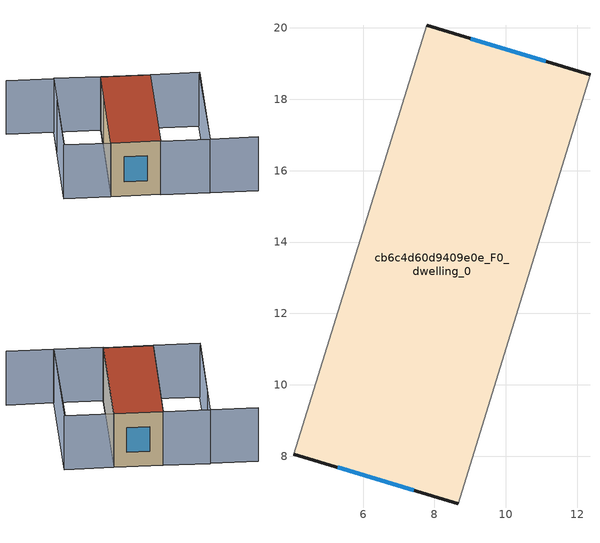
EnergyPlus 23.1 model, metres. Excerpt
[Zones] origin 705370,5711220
cb6c4d60d9409e0e_F0_dwelling_0
 floor ground (EU_floor_Construction): 8.67,6.67 12.36,18.69 7.79,20.07 4.05,8.06 z0
 wall outside (EU_wall_Construction): 7.79,20.07 12.36,18.69 / 8.67,6.67 4.05,8.06 z0:6
 wall adiabatic (EU_wall_Construction): 12.36,18.69 8.67,6.67 / 4.05,8.06 7.79,20.07 z0:6
 window (EU_Window_Construction): 9.02,19.7 11.12,19.06 / 7.42,7.04 5.3,7.69 z1.62:4.38
 roof outside (EU_roof_Construction): 12.36,18.69 8.67,6.67 4.05,8.06 7.79,20.07 z6
shading: 17.64,3.9 13.22,5.21 / 13.22,5.21 16.81,17.3 / -1.01,22.7 3.41,21.36 / 3.41,21.36 -0.24,9.38 / 8.66,6.63 12.36,18.69 / 12.36,18.69 16.92,17.29 / 16.92,17.29 13.22,5.23 / 13.22,5.23 8.66,6.63 / 7.79,20.07 4.05,8.05 / 4.05,8.05 -0.29,9.4 / -0.29,9.4 3.45,21.42 / 3.45,21.42 7.79,20.07 z0:6
[Building]
EU S2 Campaign: North Axis=0; Terrain=City; Solar Distribution=FullExterior
[Site:Location]
London: Latitude=51.5; Longitude=-0.5; Time Zone=0; Elevation=25
[SizingPeriod:WeatherFileDays]
AnnualSizingPeriod: Begin Month=1; Begin Day of Month=1; End Month=12; End Day of Month=31; Day of Week for Start Day=Monday; Use Weather File Daylight Saving Period=No; Use Weather File Rain and Snow Indicators=No
[MATERIAL]
EU_InternalMass_Material: Roughness=MediumRough; Thickness=0.1; Conductivity=1; Density=1800; Specific Heat=900; Thermal Absorptance=0.9; Solar Absorptance=0.7; Visible Absorptance=0.7
[MATERIAL:NOMASS] Roughness=MediumRough; Thermal Absorptance=0.9; Solar Absorptance=0.7; Visible Absorptance=0.7
Name | Thermal Resistance
EU_wall_NoMass | 0.555556
EU_roof_NoMass | 0.510204
EU_floor_NoMass | 1.68919
[WINDOWMATERIAL:SIMPLEGLAZINGSYSTEM]
EU_Window_SimpleGlazing: UFactor=3.96; Solar Heat Gain Coefficient=0.85; Visible Transmittance=0.85
[CONSTRUCTION]
EU_wall_Construction: EU_wall_NoMass
EU_roof_Construction: EU_roof_NoMass
EU_floor_Construction: EU_floor_NoMass
EU_InternalMass_Construction: EU_InternalMass_Material
EU_Window_Construction: EU_Window_SimpleGlazing
[ZONE]
cb6c4d60d9409e0e_F0_dwelling_0: Type=1; Multiplier=1; Ceiling Height=autocalculate; Volume=362.093; Floor Area=autocalculate; Part of Total Floor Area=Yes
[INTERNALMASS]
cb6c4d60d9409e0e_F0_dwelling_0_EU_InternalMass: Construction=EU_InternalMass_Construction; Zone or ZoneList=cb6c4d60d9409e0e_F0_dwelling_0; Surface Area=60.3489
[OTHEREQUIPMENT]
EU_Step8_InternalGain_cb6c4d60d9409e0e_F0_dwelling_0_f000: Fuel Type=Electricity; Zone or ZoneList or Space or SpaceList=cb6c4d60d9409e0e_F0_dwelling_0; Schedule=EU_Step8_GainSchedule_cb6c4d60d9409e0e_F0_dwelling_0_f000; Design Level Calculation Method=Watts/Area; Power per Zone Floor Area=1; Fraction Latent=0; Fraction Radiant=0; Fraction Lost=0; Carbon Dioxide Generation Rate=0; EndUse Subcategory=EU_Step8_InternalGains
[ZONEVENTILATION:DESIGNFLOWRATE]
EU_ConstantAir_cb6c4d60d9409e0e_F0_dwelling_0: Zone or ZoneList or Space or SpaceList=cb6c4d60d9409e0e_F0_dwelling_0; Schedule=EU_AlwaysOn; Design Flow Rate Calculation Method=AirChanges/Hour; Air Changes per Hour=0.48; Ventilation Type=Natural; Fan Pressure Rise=0; Fan Total Efficiency=1; Constant Term Coefficient=1; Temperature Term Coefficient=0; Velocity Term Coefficient=0; Velocity Squared Term Coefficient=0; Minimum Indoor Temperature=-100; Maximum Indoor Temperature=100; Delta Temperature=-100; Minimum Outdoor Temperature=-100; Maximum Outdoor Temperature=100; Maximum Wind Speed=40
[HVACTEMPLATE:THERMOSTAT]
EU_HeatOnly_cb6c4d60d9409e0e_F0_dwelling_0: Constant Heating Setpoint=20; Constant Cooling Setpoint=50
[HVACTEMPLATE:ZONE:IDEALLOADSAIRSYSTEM]
cb6c4d60d9409e0e_F0_dwelling_0: Template Thermostat=EU_HeatOnly_cb6c4d60d9409e0e_F0_dwelling_0; System Availability Schedule=EU_AlwaysOn; Maximum Heating Supply Air Temperature=50; Minimum Cooling Supply Air Temperature=13; Maximum Heating Supply Air Humidity Ratio=0.0156; Minimum Cooling Supply Air Humidity Ratio=0.0077; Heating Limit=NoLimit; Cooling Limit=NoLimit; Heating Availability Schedule=EU_AlwaysOn; Cooling Availability Schedule=EU_CoolingOff; Dehumidification Control Type=ConstantSensibleHeatRatio; Cooling Sensible Heat Ratio=0.7; Dehumidification Setpoint=60; Humidification Control Type=None; Humidification Setpoint=30; Outdoor Air Method=None; Outdoor Air Flow Rate per Person=0.00944; Outdoor Air Flow Rate per Zone Floor Area=0; Outdoor Air Flow Rate per Zone=0; Demand Controlled Ventilation Type=None; Outdoor Air Economizer Type=NoEconomizer; Heat Recovery Type=None; Sensible Heat Recovery Effectiveness=0.7; Latent Heat Recovery Effectiveness=0.65
[SIZING:ZONE]
cb6c4d60d9409e0e_F0_dwelling_0: Zone Cooling Design Supply Air Temperature Input Method=SupplyAirTemperature; Zone Cooling Design Supply Air Temperature=13; Zone Heating Design Supply Air Temperature Input Method=SupplyAirTemperature; Zone Heating Design Supply Air Temperature=50; Zone Cooling Design Supply Air Humidity Ratio=0.008; Zone Heating Design Supply Air Humidity Ratio=0.008; Cooling Design Air Flow Method=DesignDay; Cooling Design Air Flow Rate=0; Cooling Minimum Air Flow per Zone Floor Area=0.000762; Cooling Minimum Air Flow=0; Cooling Minimum Air Flow Fraction=0.2; Heating Design Air Flow Method=DesignDay; Heating Design Air Flow Rate=0; Heating Maximum Air Flow per Zone Floor Area=0.002032; Heating Maximum Air Flow=0.141576; Heating Maximum Air Flow Fraction=0.3; Account for Dedicated Outdoor Air System=No; Dedicated Outdoor Air System Control Strategy=NeutralSupplyAir; Dedicated Outdoor Air Low Setpoint Temperature for Design=autosize; Dedicated Outdoor Air High Setpoint Temperature for Design=autosize; Zone Load Sizing Method=Sensible Load Only No Latent Load; Zone Latent Cooling Design Supply Air Humidity Ratio Input Method=HumidityRatioDifference; Zone Cooling Design Supply Air Humidity Ratio Difference=0.005; Zone Latent Heating Design Supply Air Humidity Ratio Input Method=HumidityRatioDifference; Zone Humidification Design Supply Air Humidity Ratio Difference=0.005
[SCHEDULE:CONSTANT]
Name | Hourly Value
EU_AlwaysOn | 1
EU_CoolingOff | 0
[SCHEDULE:FILE]
EU_Step8_GainSchedule_cb6c4d60d9409e0e_F0_dwelling_0_f000: File=../../schedules/cb6c4d60d9409e0e/cb6c4d60d9409e0e_F0_dwelling_0_f000_gain.csv; Column Number=1; Rows to Skip at Top=0; Number of Hours of Data=8760; Column Separator=Comma; Interpolate to Timestep=No; Minutes per Item=60; Adjust Schedule for Daylight Savings=Yes
